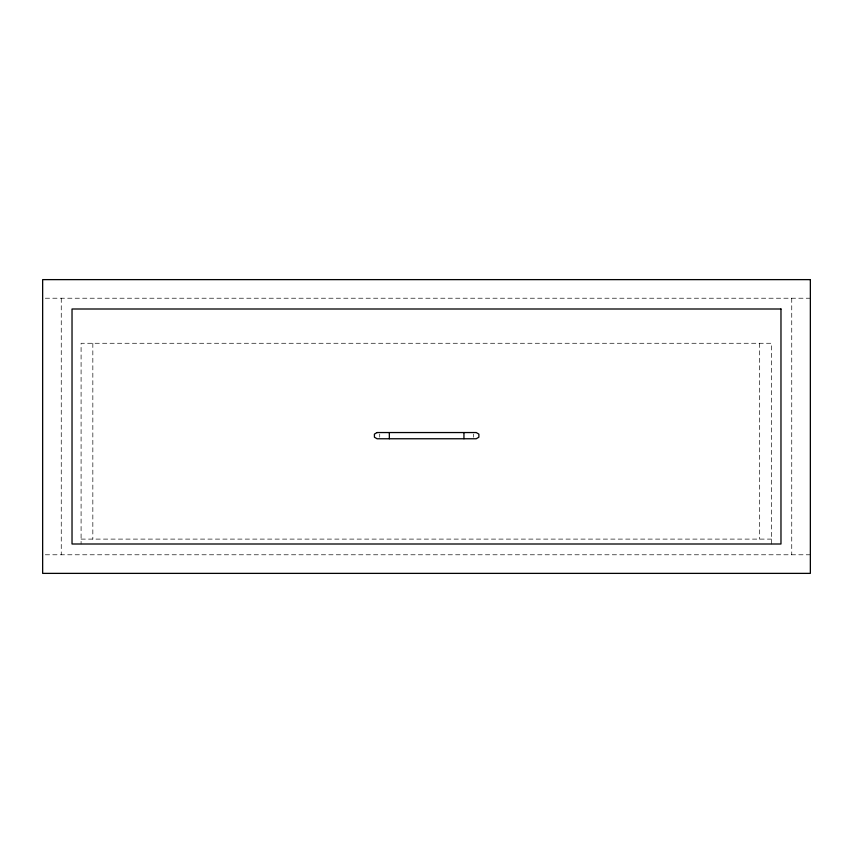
<?xml version="1.0" encoding="UTF-8"?>
<svg xmlns="http://www.w3.org/2000/svg" width="853" height="853" viewBox="0 0 853 853"><rect width="100%" height="100%" fill="white"/><g stroke="black" fill="none" stroke-linecap="round" stroke-linejoin="round"><path stroke-width="0.64" stroke-dasharray="4.26 3.2" d="M45.305 298.219L810.35 298.219M81.088 539.107L771.432 539.107M45.305 554.781L810.35 554.781M791.744 298.219L791.744 554.781M771.432 544.001L771.432 343.269L81.088 343.269L81.088 544.001M759.682 343.269L759.682 539.107M473.564 434.102L473.564 437.205M379.724 434.102L379.724 437.205M92.838 343.269L92.838 539.107M61.256 298.219L61.256 554.781"/><path stroke-width="1.28" d="M463.947 432.546L463.947 438.762M389.331 432.546L389.331 438.762M377.069 432.546L374.414 434.102L374.414 437.205L377.069 438.762L476.219 438.762L478.874 437.205L478.874 434.102L476.219 432.546L377.069 432.546M810.35 279.624L42.65 279.624L42.65 573.376L810.35 573.376L810.35 279.624M780.975 308.999L72.025 308.999L72.025 544.001L780.975 544.001L780.975 308.999"/></g></svg>
